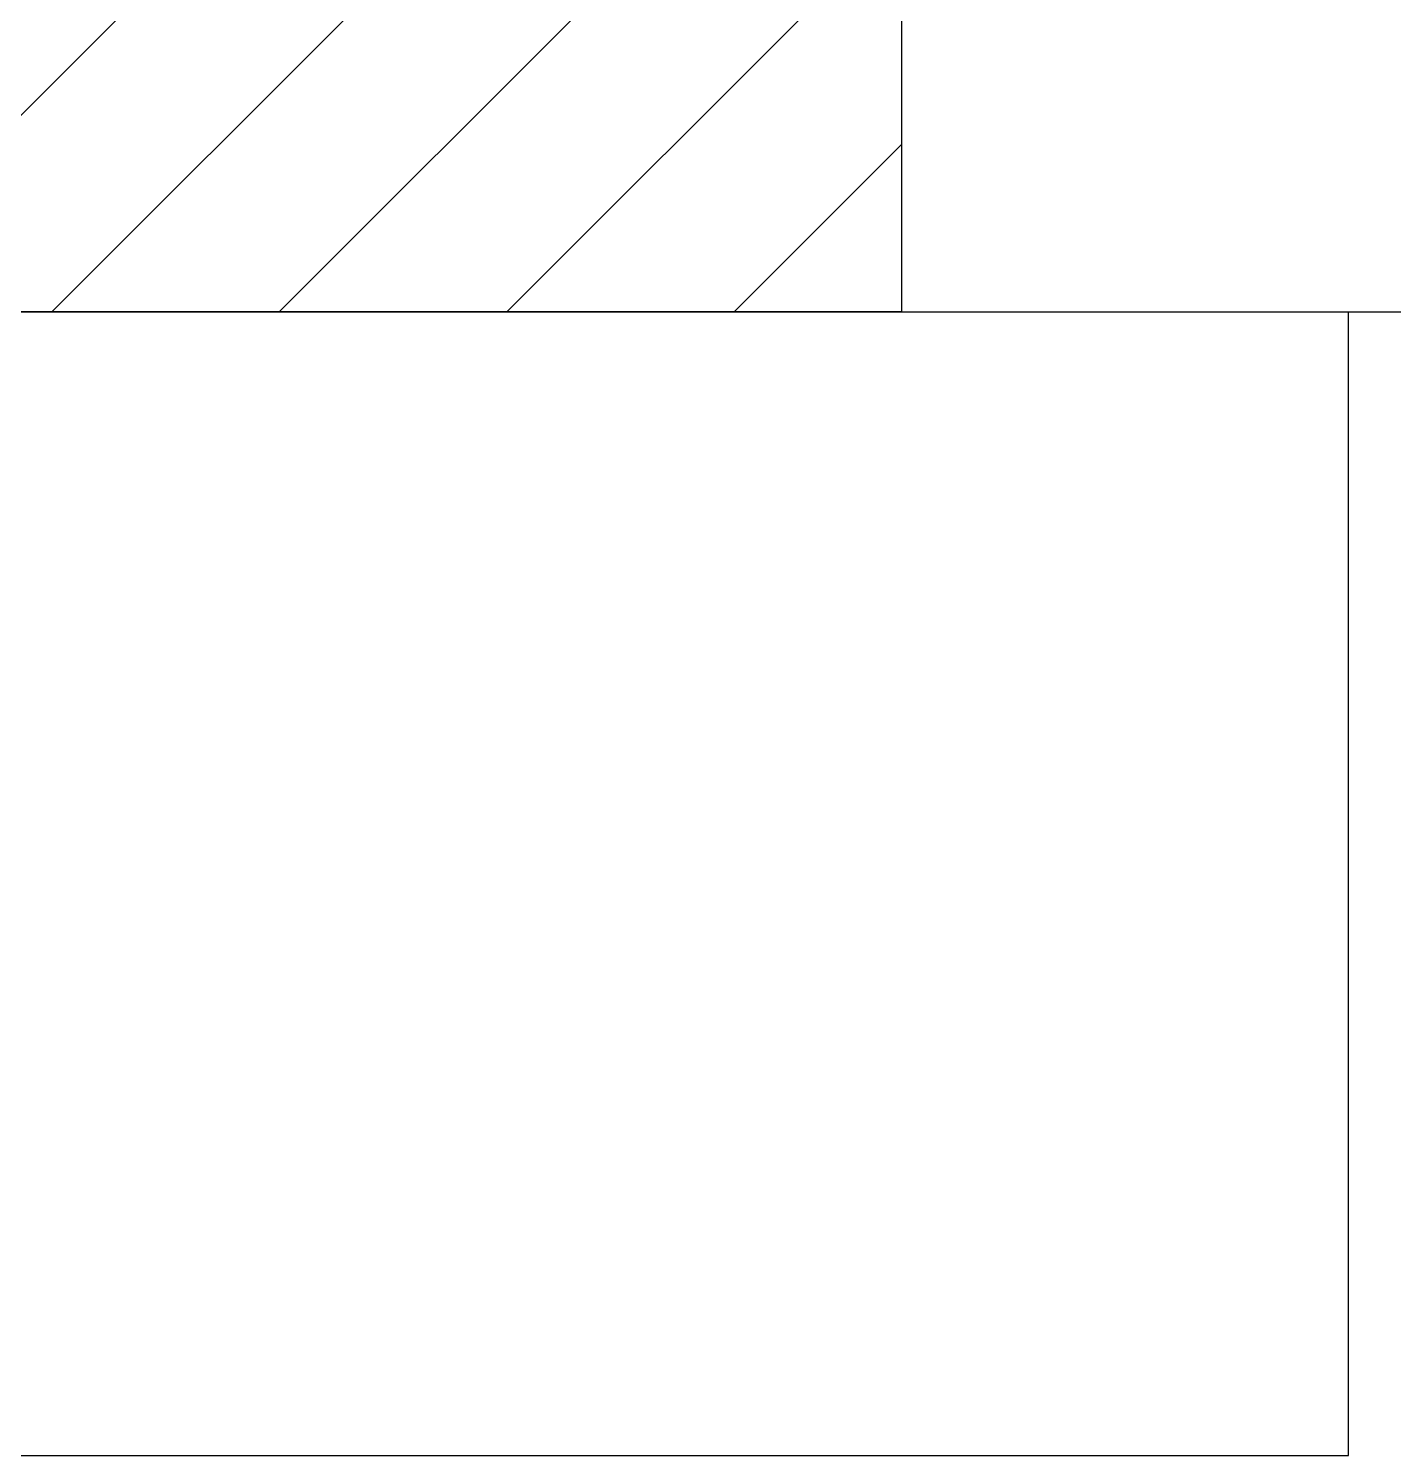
# Model space of a CAD drawing. Header units: feet. Extents: x 3965 to 4565, y 17056 to 17261.
# Drawn here: x 4399.86 to 4415.77, y 17114.61 to 17131.23 of the extents above; entities that cross this region are included whole.
import ezdxf

# ---------------------------------------------------------------- set-up
doc = ezdxf.new("R2010")
doc.units = ezdxf.units.FT
doc.header["$MEASUREMENT"] = 0

msp = doc.modelspace()

# ---------------------------------------------------------------- hatches: boundary and pattern name
at = {"true_color": 0xa953a0}
h = msp.add_hatch(dxfattribs=at)
h.set_pattern_fill('ANSI31', color=215, scale=15)
h.set_pattern_definition([(45, (18.915, 13.4866), (-1.32582521, 1.32582521), [])])
h.paths.add_polyline_path([(4379.449, 17136.307), (4410.039, 17136.307), (4410.039, 17127.931), (4379.449, 17127.931)])

# ---------------------------------------------------------------- linework, layer by layer
at = {"color": 6}
msp.add_line((4286.391, 17127.931), (4517.662, 17127.931), dxfattribs=at)
at = {"color": 1}
for p, q in [((4396.136, 17127.931), (4415.246, 17127.931)), ((4415.246, 17114.606), (4415.246, 17127.931)), ((4396.136, 17114.606), (4415.246, 17114.606))]:
    msp.add_line(p, q, dxfattribs=at)
at = {"color": 6}
msp.add_lwpolyline([(4379.449, 17136.307), (4410.039, 17136.307), (4410.039, 17127.931), (4379.449, 17127.931)], close=True, dxfattribs=at)

doc.saveas('drawing.dxf')
